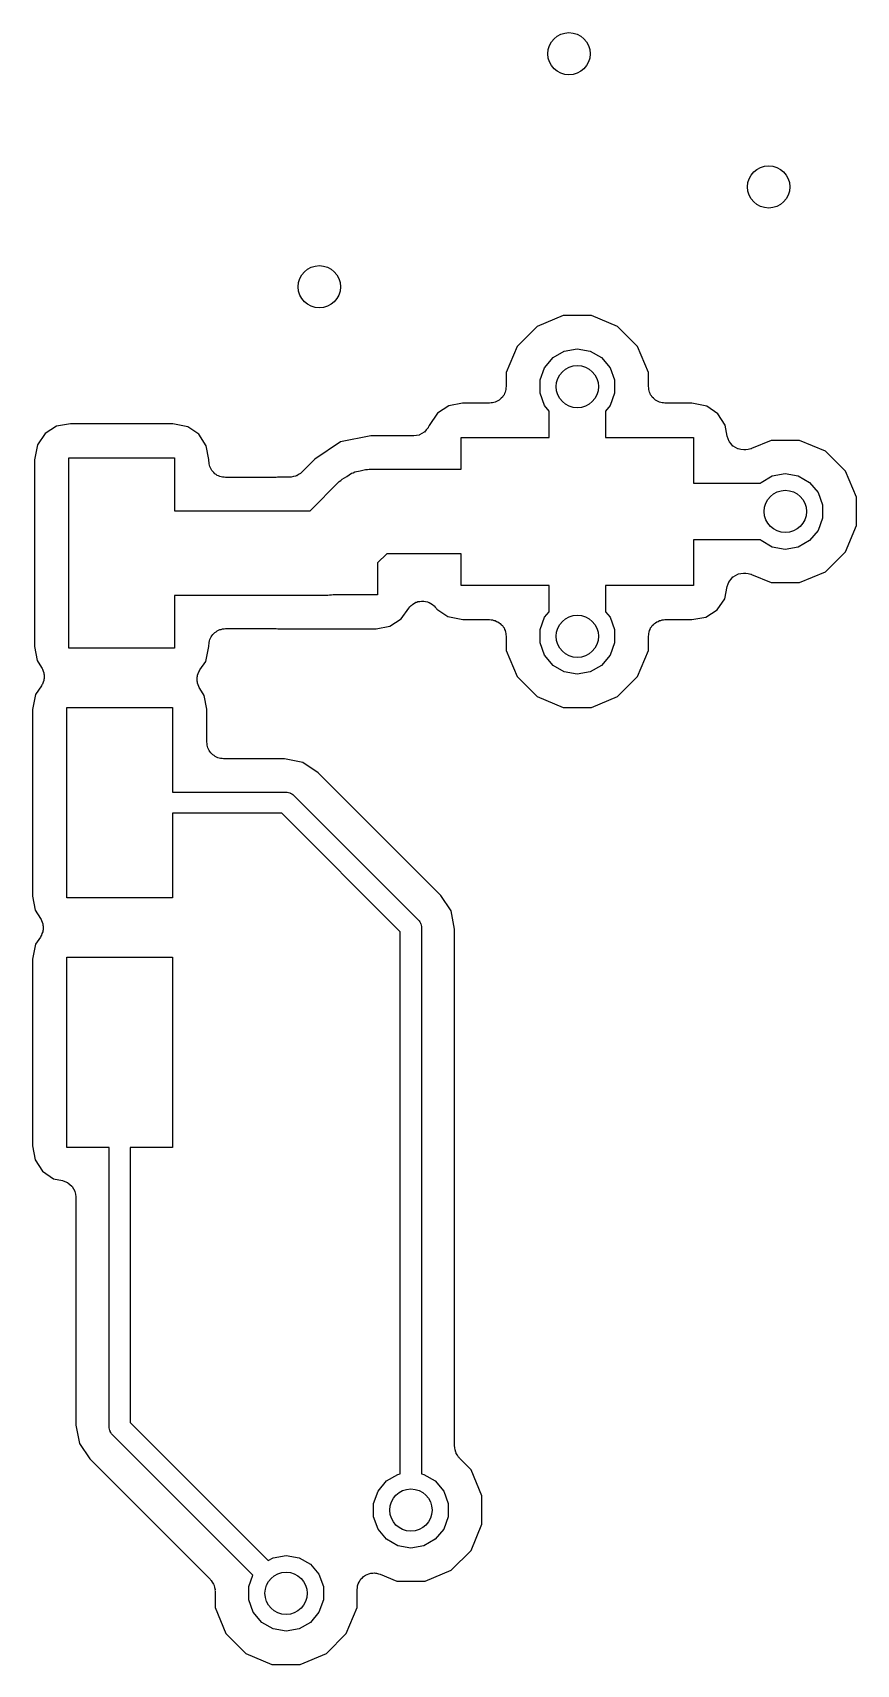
# Model space of a CAD drawing. Extents: x 85 to 210, y -138 to -65.
# Drawn here: x 189.98 to 194.93, y -112.68 to -102.87 of the extents above; entities that cross this region are included whole.
import ezdxf

# ---------------------------------------------------------------- set-up
doc = ezdxf.new("R2010")
doc.units = 0
doc.header["$MEASUREMENT"] = 0
doc.layers.add('BLACK', color=7, linetype='CONTINUOUS')

msp = doc.modelspace()

# ---------------------------------------------------------------- linework, layer by layer
at = {"layer": 'Black'}
for p, q in [((193.165, -104.573), (193.008, -104.638)), ((193.335, -104.573), (193.165, -104.573)), ((193.492, -104.638), (193.335, -104.573)), ((193.008, -104.638), (192.888, -104.758)), ((193.612, -104.758), (193.492, -104.638)), ((192.888, -104.758), (192.823, -104.915)), ((193.104, -104.825), (193.172, -104.786)), ((193.172, -104.786), (193.25, -104.772)), ((193.25, -104.772), (193.328, -104.786)), ((193.328, -104.786), (193.396, -104.825)), ((193.677, -104.915), (193.612, -104.758)), ((193.026, -104.96), (193.053, -104.886)), ((193.053, -104.886), (193.104, -104.825)), ((193.396, -104.825), (193.447, -104.886)), ((193.447, -104.886), (193.474, -104.96)), ((192.823, -105), (192.821, -105.008)), ((192.823, -104.915), (192.823, -105)), ((193.026, -105.04), (193.026, -104.96)), ((193.474, -104.96), (193.474, -105.04)), ((193.677, -105), (193.677, -104.915)), ((193.679, -105.008), (193.677, -105)), ((192.732, -105.098), (192.723, -105.1)), ((192.74, -105.098), (192.732, -105.098)), ((192.749, -105.095), (192.74, -105.098)), ((192.757, -105.094), (192.749, -105.095)), ((192.765, -105.089), (192.757, -105.094)), ((192.773, -105.086), (192.765, -105.089)), ((192.78, -105.081), (192.773, -105.086)), ((192.787, -105.076), (192.78, -105.081)), ((192.793, -105.07), (192.787, -105.076)), ((192.8, -105.064), (192.793, -105.07)), ((192.804, -105.056), (192.8, -105.064)), ((192.81, -105.05), (192.804, -105.056)), ((192.813, -105.041), (192.81, -105.05)), ((192.817, -105.034), (192.813, -105.041)), ((192.818, -105.025), (192.817, -105.034)), ((192.821, -105.017), (192.818, -105.025)), ((192.821, -105.008), (192.821, -105.017)), ((193.053, -105.114), (193.026, -105.04)), ((193.474, -105.04), (193.447, -105.114)), ((193.679, -105.017), (193.679, -105.008)), ((193.681, -105.025), (193.679, -105.017)), ((193.683, -105.034), (193.681, -105.025)), ((193.687, -105.041), (193.683, -105.034)), ((193.69, -105.05), (193.687, -105.041)), ((193.696, -105.056), (193.69, -105.05)), ((193.7, -105.064), (193.696, -105.056)), ((193.707, -105.069), (193.7, -105.064)), ((193.713, -105.076), (193.707, -105.069)), ((193.72, -105.081), (193.713, -105.076)), ((193.727, -105.086), (193.72, -105.081)), ((193.735, -105.089), (193.727, -105.086)), ((193.743, -105.094), (193.735, -105.089)), ((193.751, -105.095), (193.743, -105.094)), ((193.76, -105.098), (193.751, -105.095)), ((193.768, -105.098), (193.76, -105.098)), ((193.777, -105.1), (193.768, -105.098)), ((192.409, -105.159), (192.359, -105.233)), ((192.478, -105.115), (192.409, -105.159)), ((192.561, -105.1), (192.478, -105.115)), ((192.723, -105.1), (192.561, -105.1)), ((193.08, -105.147), (193.053, -105.114)), ((193.08, -105.305), (193.08, -105.147)), ((193.447, -105.114), (193.42, -105.147)), ((193.42, -105.147), (193.42, -105.305)), ((193.938, -105.1), (193.777, -105.1)), ((194.028, -105.118), (193.938, -105.1)), ((194.095, -105.163), (194.028, -105.118)), ((194.139, -105.232), (194.095, -105.163)), ((190.052, -105.282), (190.007, -105.349)), ((190.121, -105.238), (190.052, -105.282)), ((190.204, -105.223), (190.121, -105.238)), ((190.819, -105.223), (190.204, -105.223)), ((190.909, -105.241), (190.819, -105.223)), ((190.976, -105.286), (190.909, -105.241)), ((191.02, -105.355), (190.976, -105.286)), ((192.284, -105.293), (192.268, -105.296)), ((192.3, -105.291), (192.284, -105.293)), ((192.301, -105.29), (192.3, -105.291)), ((192.302, -105.29), (192.301, -105.29)), ((192.316, -105.282), (192.302, -105.29)), ((192.33, -105.274), (192.316, -105.282)), ((192.331, -105.273), (192.33, -105.274)), ((192.332, -105.273), (192.331, -105.273)), ((192.342, -105.26), (192.332, -105.273)), ((192.353, -105.248), (192.342, -105.26)), ((192.354, -105.247), (192.353, -105.248)), ((192.359, -105.233), (192.354, -105.246)), ((192.354, -105.246), (192.354, -105.247)), ((194.151, -105.298), (194.139, -105.232)), ((190.007, -105.349), (189.989, -105.439)), ((191.035, -105.438), (191.02, -105.355)), ((191.827, -105.332), (191.672, -105.436)), ((192.01, -105.296), (191.827, -105.332)), ((192.268, -105.296), (192.01, -105.296)), ((192.552, -105.496), (192.552, -105.305)), ((192.552, -105.305), (193.08, -105.305)), ((193.42, -105.305), (193.948, -105.305)), ((193.948, -105.305), (193.948, -105.58)), ((194.157, -105.314), (194.151, -105.298)), ((194.163, -105.33), (194.157, -105.314)), ((194.164, -105.331), (194.163, -105.33)), ((194.163, -105.33), (194.163, -105.33)), ((194.174, -105.344), (194.164, -105.331)), ((194.185, -105.357), (194.174, -105.344)), ((194.186, -105.357), (194.185, -105.357)), ((194.201, -105.366), (194.186, -105.357)), ((194.186, -105.357), (194.186, -105.357)), ((194.215, -105.374), (194.201, -105.366)), ((194.216, -105.374), (194.215, -105.374)), ((194.233, -105.377), (194.216, -105.374)), ((194.216, -105.374), (194.216, -105.374)), ((194.25, -105.38), (194.233, -105.377)), ((194.257, -105.38), (194.25, -105.38)), ((194.26, -105.38), (194.257, -105.38)), ((194.262, -105.38), (194.26, -105.38)), ((194.277, -105.377), (194.262, -105.38)), ((194.292, -105.374), (194.277, -105.377)), ((194.294, -105.373), (194.292, -105.374)), ((194.296, -105.372), (194.294, -105.373)), ((194.415, -105.323), (194.296, -105.372)), ((194.585, -105.323), (194.415, -105.323)), ((194.742, -105.388), (194.585, -105.323)), ((194.862, -105.508), (194.742, -105.388)), ((189.989, -105.439), (189.989, -106.562)), ((190.195, -106.572), (190.195, -105.428)), ((190.195, -105.428), (190.829, -105.428)), ((190.829, -105.428), (190.829, -105.746)), ((191.035, -105.446), (191.035, -105.438)), ((191.037, -105.455), (191.035, -105.446)), ((191.037, -105.463), (191.037, -105.455)), ((191.04, -105.472), (191.037, -105.463)), ((191.041, -105.48), (191.04, -105.472)), ((191.046, -105.488), (191.041, -105.48)), ((191.049, -105.496), (191.046, -105.488)), ((191.672, -105.436), (191.593, -105.515)), ((191.054, -105.503), (191.049, -105.496)), ((191.059, -105.51), (191.054, -105.503)), ((191.065, -105.516), (191.059, -105.51)), ((191.071, -105.523), (191.065, -105.516)), ((191.079, -105.527), (191.071, -105.523)), ((191.085, -105.533), (191.079, -105.527)), ((191.094, -105.536), (191.085, -105.533)), ((191.101, -105.54), (191.094, -105.536)), ((191.11, -105.541), (191.101, -105.54)), ((191.118, -105.544), (191.11, -105.541)), ((191.127, -105.544), (191.118, -105.544)), ((191.135, -105.546), (191.127, -105.544)), ((191.44, -105.546), (191.135, -105.546)), ((191.449, -105.544), (191.44, -105.546)), ((191.459, -105.544), (191.449, -105.544)), ((191.522, -105.544), (191.459, -105.544)), ((191.459, -105.544), (191.459, -105.544)), ((191.527, -105.543), (191.522, -105.544)), ((191.531, -105.544), (191.527, -105.543)), ((191.544, -105.54), (191.531, -105.544)), ((191.557, -105.538), (191.544, -105.54)), ((191.56, -105.536), (191.557, -105.538)), ((191.565, -105.535), (191.56, -105.536)), ((191.575, -105.527), (191.565, -105.535)), ((191.587, -105.521), (191.575, -105.527)), ((191.59, -105.517), (191.587, -105.521)), ((191.593, -105.515), (191.59, -105.517)), ((191.645, -105.746), (191.82, -105.57)), ((191.82, -105.57), (191.83, -105.564)), ((191.83, -105.564), (191.837, -105.555)), ((191.837, -105.555), (191.865, -105.539)), ((191.865, -105.539), (191.893, -105.52)), ((191.893, -105.52), (191.903, -105.517)), ((191.903, -105.517), (191.913, -105.511)), ((191.913, -105.511), (191.946, -105.506)), ((191.946, -105.506), (191.978, -105.497)), ((191.978, -105.497), (191.989, -105.498)), ((191.989, -105.498), (192, -105.496)), ((192, -105.496), (192.552, -105.496)), ((193.948, -105.58), (194.35, -105.58)), ((194.35, -105.58), (194.354, -105.575)), ((194.354, -105.575), (194.422, -105.536)), ((194.422, -105.536), (194.5, -105.522)), ((194.5, -105.522), (194.578, -105.536)), ((194.578, -105.536), (194.646, -105.575)), ((194.646, -105.575), (194.697, -105.636)), ((194.927, -105.665), (194.862, -105.508)), ((194.697, -105.636), (194.724, -105.71)), ((194.927, -105.835), (194.927, -105.665)), ((190.829, -105.746), (191.645, -105.746)), ((194.724, -105.71), (194.724, -105.79)), ((194.697, -105.864), (194.646, -105.925)), ((194.724, -105.79), (194.697, -105.864)), ((194.862, -105.992), (194.927, -105.835)), ((194.35, -105.92), (193.948, -105.92)), ((193.948, -105.92), (193.948, -106.194)), ((194.354, -105.925), (194.35, -105.92)), ((194.422, -105.964), (194.354, -105.925)), ((194.5, -105.978), (194.422, -105.964)), ((194.578, -105.964), (194.5, -105.978)), ((194.646, -105.925), (194.578, -105.964)), ((192.105, -106.004), (192.05, -106.059)), ((192.05, -106.059), (192.05, -106.25)), ((192.552, -106.004), (192.105, -106.004)), ((192.552, -106.194), (192.552, -106.004)), ((194.742, -106.112), (194.862, -105.992)), ((194.157, -106.185), (194.163, -106.17)), ((194.163, -106.169), (194.164, -106.168)), ((194.163, -106.17), (194.163, -106.169)), ((194.164, -106.168), (194.175, -106.156)), ((194.175, -106.156), (194.185, -106.143)), ((194.185, -106.143), (194.186, -106.143)), ((194.186, -106.143), (194.187, -106.142)), ((194.187, -106.142), (194.201, -106.134)), ((194.201, -106.134), (194.215, -106.126)), ((194.215, -106.126), (194.216, -106.126)), ((194.216, -106.126), (194.217, -106.125)), ((194.217, -106.125), (194.233, -106.123)), ((194.233, -106.123), (194.249, -106.12)), ((194.249, -106.12), (194.258, -106.12)), ((194.258, -106.12), (194.26, -106.12)), ((194.26, -106.12), (194.262, -106.12)), ((194.262, -106.12), (194.277, -106.123)), ((194.277, -106.123), (194.292, -106.126)), ((194.292, -106.126), (194.294, -106.127)), ((194.294, -106.127), (194.296, -106.128)), ((194.296, -106.128), (194.415, -106.177)), ((194.415, -106.177), (194.585, -106.177)), ((194.585, -106.177), (194.742, -106.112)), ((191.75, -106.254), (190.829, -106.254)), ((190.829, -106.254), (190.829, -106.572)), ((191.761, -106.252), (191.75, -106.254)), ((191.772, -106.253), (191.761, -106.252)), ((191.783, -106.25), (191.772, -106.253)), ((192.05, -106.25), (191.783, -106.25)), ((193.08, -106.194), (192.552, -106.194)), ((193.08, -106.353), (193.08, -106.194)), ((193.948, -106.194), (193.42, -106.194)), ((193.42, -106.194), (193.42, -106.353)), ((194.091, -106.341), (194.136, -106.274)), ((194.136, -106.274), (194.151, -106.2)), ((194.151, -106.2), (194.157, -106.185)), ((192.192, -106.396), (192.237, -106.331)), ((192.237, -106.331), (192.244, -106.323)), ((192.244, -106.323), (192.251, -106.314)), ((192.251, -106.314), (192.257, -106.311)), ((192.257, -106.311), (192.261, -106.306)), ((192.261, -106.306), (192.271, -106.301)), ((192.271, -106.301), (192.28, -106.295)), ((192.28, -106.295), (192.287, -106.294)), ((192.287, -106.294), (192.292, -106.291)), ((192.292, -106.291), (192.303, -106.29)), ((192.303, -106.29), (192.314, -106.288)), ((192.314, -106.288), (192.321, -106.288)), ((192.321, -106.288), (192.327, -106.288)), ((192.327, -106.288), (192.338, -106.291)), ((192.338, -106.291), (192.349, -106.292)), ((192.349, -106.292), (192.354, -106.295)), ((192.354, -106.295), (192.36, -106.296)), ((192.36, -106.296), (192.37, -106.303)), ((192.37, -106.303), (192.38, -106.308)), ((192.38, -106.308), (192.384, -106.312)), ((192.384, -106.312), (192.389, -106.316)), ((192.389, -106.316), (192.396, -106.325)), ((192.396, -106.325), (192.403, -106.333)), ((192.403, -106.333), (192.405, -106.337)), ((192.405, -106.337), (192.472, -106.382)), ((193.053, -106.386), (193.08, -106.353)), ((193.42, -106.353), (193.447, -106.386)), ((194.022, -106.385), (194.091, -106.341)), ((191.079, -106.473), (191.085, -106.467)), ((191.085, -106.467), (191.094, -106.464)), ((191.094, -106.464), (191.101, -106.46)), ((191.101, -106.46), (191.11, -106.459)), ((191.11, -106.459), (191.118, -106.456)), ((191.118, -106.456), (191.127, -106.456)), ((191.127, -106.456), (191.135, -106.454)), ((191.135, -106.454), (191.441, -106.454)), ((191.441, -106.454), (191.451, -106.456)), ((191.451, -106.456), (191.456, -106.456)), ((191.456, -106.456), (192.041, -106.456)), ((192.041, -106.456), (192.123, -106.44)), ((192.123, -106.44), (192.192, -106.396)), ((192.472, -106.382), (192.562, -106.4)), ((192.562, -106.4), (192.723, -106.4)), ((192.723, -106.4), (192.732, -106.402)), ((192.732, -106.402), (192.74, -106.402)), ((192.74, -106.402), (192.749, -106.405)), ((192.749, -106.405), (192.757, -106.406)), ((192.757, -106.406), (192.765, -106.411)), ((192.765, -106.411), (192.773, -106.414)), ((192.773, -106.414), (192.78, -106.419)), ((192.78, -106.419), (192.787, -106.424)), ((192.787, -106.424), (192.793, -106.431)), ((192.793, -106.431), (192.8, -106.436)), ((192.8, -106.436), (192.804, -106.444)), ((192.804, -106.444), (192.81, -106.45)), ((192.81, -106.45), (192.813, -106.459)), ((192.813, -106.459), (192.817, -106.466)), ((192.817, -106.466), (192.819, -106.475)), ((193.026, -106.46), (193.053, -106.386)), ((193.026, -106.54), (193.026, -106.46)), ((193.447, -106.386), (193.474, -106.46)), ((193.474, -106.46), (193.474, -106.54)), ((193.682, -106.475), (193.683, -106.466)), ((193.683, -106.466), (193.687, -106.459)), ((193.687, -106.459), (193.69, -106.45)), ((193.69, -106.45), (193.696, -106.444)), ((193.696, -106.444), (193.7, -106.436)), ((193.7, -106.436), (193.707, -106.43)), ((193.707, -106.43), (193.713, -106.424)), ((193.713, -106.424), (193.72, -106.419)), ((193.72, -106.419), (193.727, -106.414)), ((193.727, -106.414), (193.735, -106.411)), ((193.735, -106.411), (193.743, -106.406)), ((193.743, -106.406), (193.751, -106.405)), ((193.751, -106.405), (193.76, -106.402)), ((193.76, -106.402), (193.768, -106.402)), ((193.768, -106.402), (193.777, -106.4)), ((193.777, -106.4), (193.939, -106.4)), ((193.939, -106.4), (194.022, -106.385)), ((189.989, -106.562), (190.004, -106.645)), ((191.017, -106.651), (191.035, -106.561)), ((191.035, -106.554), (191.037, -106.545)), ((191.035, -106.561), (191.035, -106.554)), ((191.037, -106.537), (191.04, -106.528)), ((191.037, -106.545), (191.037, -106.537)), ((191.04, -106.528), (191.041, -106.52)), ((191.041, -106.52), (191.046, -106.512)), ((191.046, -106.512), (191.049, -106.504)), ((191.049, -106.504), (191.054, -106.497)), ((191.054, -106.497), (191.059, -106.49)), ((191.059, -106.49), (191.065, -106.484)), ((191.065, -106.484), (191.071, -106.477)), ((191.071, -106.477), (191.079, -106.473)), ((192.819, -106.475), (192.821, -106.483)), ((192.821, -106.483), (192.821, -106.492)), ((192.821, -106.492), (192.823, -106.5)), ((192.823, -106.5), (192.823, -106.585)), ((193.053, -106.614), (193.026, -106.54)), ((193.474, -106.54), (193.447, -106.614)), ((193.677, -106.5), (193.679, -106.492)), ((193.677, -106.585), (193.677, -106.5)), ((193.679, -106.483), (193.682, -106.475)), ((193.679, -106.492), (193.679, -106.483)), ((190.004, -106.645), (190.031, -106.687)), ((190.829, -106.572), (190.195, -106.572)), ((190.982, -106.702), (191.017, -106.651)), ((192.823, -106.585), (192.888, -106.742)), ((193.104, -106.675), (193.053, -106.614)), ((193.447, -106.614), (193.396, -106.675)), ((193.612, -106.742), (193.677, -106.585)), ((190.031, -106.687), (190.034, -106.693)), ((190.034, -106.693), (190.037, -106.698)), ((190.037, -106.698), (190.04, -106.709)), ((190.04, -106.709), (190.045, -106.719)), ((190.045, -106.76), (190.044, -106.766)), ((190.045, -106.719), (190.045, -106.725)), ((190.045, -106.725), (190.047, -106.731)), ((190.046, -106.754), (190.045, -106.76)), ((190.047, -106.731), (190.046, -106.743)), ((190.046, -106.743), (190.046, -106.754)), ((190.965, -106.769), (190.966, -106.757)), ((190.966, -106.746), (190.967, -106.74)), ((190.966, -106.757), (190.966, -106.746)), ((190.967, -106.74), (190.968, -106.734)), ((190.968, -106.734), (190.972, -106.724)), ((190.972, -106.724), (190.976, -106.713)), ((190.976, -106.713), (190.98, -106.708)), ((190.98, -106.708), (190.982, -106.702)), ((192.888, -106.742), (193.008, -106.862)), ((193.172, -106.714), (193.104, -106.675)), ((193.25, -106.728), (193.172, -106.714)), ((193.328, -106.714), (193.25, -106.728)), ((193.396, -106.675), (193.328, -106.714)), ((193.492, -106.862), (193.612, -106.742)), ((189.995, -106.849), (189.977, -106.939)), ((190.03, -106.798), (189.995, -106.849)), ((190.032, -106.792), (190.03, -106.798)), ((190.036, -106.787), (190.032, -106.792)), ((190.04, -106.776), (190.036, -106.787)), ((190.044, -106.766), (190.04, -106.776)), ((190.967, -106.775), (190.965, -106.769)), ((190.967, -106.781), (190.967, -106.775)), ((190.972, -106.791), (190.967, -106.781)), ((190.975, -106.802), (190.972, -106.791)), ((190.978, -106.807), (190.975, -106.802)), ((190.981, -106.813), (190.978, -106.807)), ((191.008, -106.855), (190.981, -106.813)), ((191.023, -106.938), (191.008, -106.855)), ((193.008, -106.862), (193.165, -106.927)), ((193.335, -106.927), (193.492, -106.862)), ((189.977, -106.939), (189.977, -108.062)), ((190.183, -108.072), (190.183, -106.928)), ((190.183, -106.928), (190.817, -106.928)), ((190.817, -106.928), (190.817, -107.436)), ((191.023, -107.136), (191.023, -106.938)), ((193.165, -106.927), (193.335, -106.927)), ((191.025, -107.145), (191.023, -107.136)), ((191.025, -107.154), (191.025, -107.145)), ((191.028, -107.162), (191.025, -107.154)), ((191.029, -107.171), (191.028, -107.162)), ((191.034, -107.178), (191.029, -107.171)), ((191.037, -107.186), (191.034, -107.178)), ((191.042, -107.193), (191.037, -107.186)), ((191.047, -107.201), (191.042, -107.193)), ((191.053, -107.206), (191.047, -107.201)), ((191.059, -107.213), (191.053, -107.206)), ((191.067, -107.217), (191.059, -107.213)), ((191.073, -107.223), (191.067, -107.217)), ((191.082, -107.226), (191.073, -107.223)), ((191.089, -107.23), (191.082, -107.226)), ((191.098, -107.232), (191.089, -107.23)), ((191.106, -107.235), (191.098, -107.232)), ((191.115, -107.235), (191.106, -107.235)), ((191.123, -107.236), (191.115, -107.235)), ((191.49, -107.236), (191.123, -107.236)), ((191.6, -107.258), (191.49, -107.236)), ((191.693, -107.321), (191.6, -107.258)), ((192.429, -108.057), (191.693, -107.321)), ((190.817, -107.436), (190.945, -107.436)), ((190.945, -107.436), (191.5, -107.436)), ((191.5, -107.436), (191.503, -107.437)), ((191.503, -107.437), (191.506, -107.437)), ((191.506, -107.437), (191.514, -107.439)), ((191.514, -107.439), (191.522, -107.44)), ((191.522, -107.44), (191.524, -107.442)), ((191.524, -107.442), (191.527, -107.442)), ((191.527, -107.442), (191.534, -107.447)), ((191.534, -107.447), (191.541, -107.451)), ((191.541, -107.451), (191.543, -107.453)), ((191.543, -107.453), (191.545, -107.455)), ((191.545, -107.455), (192.295, -108.205)), ((190.945, -107.563), (190.817, -107.563)), ((190.817, -107.563), (190.817, -108.072)), ((191.474, -107.563), (190.945, -107.563)), ((192.186, -108.276), (191.474, -107.563)), ((189.977, -108.062), (189.992, -108.145)), ((190.817, -108.072), (190.183, -108.072)), ((192.492, -108.15), (192.429, -108.057)), ((189.992, -108.145), (190.025, -108.196)), ((190.025, -108.196), (190.028, -108.202)), ((190.028, -108.202), (190.031, -108.207)), ((190.031, -108.207), (190.034, -108.218)), ((190.034, -108.218), (190.039, -108.228)), ((190.039, -108.228), (190.039, -108.235)), ((190.039, -108.235), (190.041, -108.241)), ((192.295, -108.205), (192.297, -108.207)), ((192.297, -108.207), (192.299, -108.209)), ((192.299, -108.209), (192.303, -108.216)), ((192.303, -108.216), (192.308, -108.223)), ((192.308, -108.223), (192.308, -108.226)), ((192.308, -108.226), (192.31, -108.228)), ((192.31, -108.228), (192.311, -108.236)), ((192.311, -108.236), (192.313, -108.244)), ((192.513, -108.26), (192.492, -108.15)), ((190.024, -108.307), (189.995, -108.349)), ((190.026, -108.301), (190.024, -108.307)), ((190.03, -108.296), (190.026, -108.301)), ((190.033, -108.285), (190.03, -108.296)), ((190.038, -108.275), (190.033, -108.285)), ((190.04, -108.263), (190.038, -108.269)), ((190.038, -108.269), (190.038, -108.275)), ((190.041, -108.241), (190.04, -108.252)), ((190.04, -108.252), (190.04, -108.263)), ((192.186, -111.533), (192.186, -108.276)), ((192.313, -108.244), (192.313, -108.247)), ((192.313, -108.247), (192.314, -108.25)), ((192.314, -108.25), (192.314, -111.533)), ((192.513, -111.368), (192.513, -108.26)), ((189.995, -108.349), (189.977, -108.439)), ((190.183, -109.572), (190.183, -108.428)), ((190.183, -108.428), (190.817, -108.428)), ((190.817, -108.428), (190.817, -109.572)), ((189.977, -108.439), (189.977, -109.562)), ((189.977, -109.562), (189.992, -109.645)), ((190.436, -109.572), (190.183, -109.572)), ((190.436, -111.25), (190.436, -109.572)), ((190.817, -109.572), (190.564, -109.572)), ((190.564, -109.572), (190.564, -111.224)), ((189.992, -109.645), (190.036, -109.714)), ((190.036, -109.714), (190.103, -109.759)), ((190.103, -109.759), (190.156, -109.77)), ((190.156, -109.77), (190.171, -109.776)), ((190.171, -109.776), (190.186, -109.781)), ((190.186, -109.781), (190.187, -109.782)), ((190.187, -109.782), (190.189, -109.783)), ((190.189, -109.783), (190.201, -109.793)), ((190.201, -109.793), (190.213, -109.804)), ((190.213, -109.804), (190.214, -109.805)), ((190.214, -109.805), (190.215, -109.806)), ((190.215, -109.806), (190.222, -109.82)), ((190.222, -109.82), (190.23, -109.834)), ((190.23, -109.834), (190.231, -109.835)), ((190.231, -109.835), (190.231, -109.836)), ((190.231, -109.836), (190.234, -109.852)), ((190.234, -109.852), (190.236, -109.868)), ((190.236, -109.868), (190.236, -111.24)), ((190.236, -111.24), (190.258, -111.35)), ((190.437, -111.253), (190.436, -111.25)), ((190.437, -111.256), (190.437, -111.253)), ((190.439, -111.264), (190.437, -111.256)), ((190.44, -111.272), (190.439, -111.264)), ((190.442, -111.274), (190.44, -111.272)), ((190.442, -111.277), (190.442, -111.274)), ((190.564, -111.224), (191.393, -112.053)), ((190.258, -111.35), (190.321, -111.443)), ((190.447, -111.284), (190.442, -111.277)), ((190.451, -111.291), (190.447, -111.284)), ((190.453, -111.293), (190.451, -111.291)), ((190.455, -111.295), (190.453, -111.293)), ((191.301, -112.141), (190.455, -111.295)), ((192.514, -111.372), (192.513, -111.368)), ((192.514, -111.377), (192.514, -111.372)), ((190.321, -111.443), (191.044, -112.166)), ((192.517, -111.389), (192.514, -111.377)), ((192.52, -111.402), (192.517, -111.389)), ((192.522, -111.406), (192.52, -111.402)), ((192.523, -111.41), (192.522, -111.406)), ((192.53, -111.421), (192.523, -111.41)), ((192.537, -111.432), (192.53, -111.421)), ((192.54, -111.435), (192.537, -111.432)), ((192.543, -111.439), (192.54, -111.435)), ((192.612, -111.508), (192.543, -111.439)), ((192.104, -111.575), (192.172, -111.536)), ((192.172, -111.536), (192.186, -111.533)), ((192.314, -111.533), (192.328, -111.536)), ((192.328, -111.536), (192.396, -111.575)), ((192.677, -111.665), (192.612, -111.508)), ((192.026, -111.71), (192.053, -111.636)), ((192.053, -111.636), (192.104, -111.575)), ((192.396, -111.575), (192.447, -111.636)), ((192.447, -111.636), (192.474, -111.71)), ((192.677, -111.835), (192.677, -111.665)), ((192.026, -111.79), (192.026, -111.71)), ((192.474, -111.71), (192.474, -111.79)), ((192.053, -111.864), (192.026, -111.79)), ((192.474, -111.79), (192.447, -111.864)), ((192.612, -111.992), (192.677, -111.835)), ((192.104, -111.925), (192.053, -111.864)), ((192.172, -111.964), (192.104, -111.925)), ((192.396, -111.925), (192.328, -111.964)), ((192.447, -111.864), (192.396, -111.925)), ((191.393, -112.053), (191.422, -112.036)), ((191.422, -112.036), (191.5, -112.022)), ((191.5, -112.022), (191.578, -112.036)), ((191.578, -112.036), (191.646, -112.075)), ((192.25, -111.978), (192.172, -111.964)), ((192.328, -111.964), (192.25, -111.978)), ((192.492, -112.112), (192.612, -111.992)), ((191.276, -112.21), (191.301, -112.141)), ((191.646, -112.075), (191.697, -112.136)), ((191.697, -112.136), (191.724, -112.21)), ((191.95, -112.164), (191.959, -112.157)), ((191.959, -112.157), (191.966, -112.149)), ((191.966, -112.149), (191.972, -112.146)), ((191.972, -112.146), (191.977, -112.141)), ((191.977, -112.141), (191.987, -112.138)), ((191.987, -112.138), (191.997, -112.133)), ((191.997, -112.133), (192.004, -112.132)), ((192.004, -112.132), (192.01, -112.13)), ((192.01, -112.13), (192.021, -112.13)), ((192.021, -112.13), (192.031, -112.128)), ((192.031, -112.128), (192.038, -112.13)), ((192.038, -112.13), (192.044, -112.13)), ((192.044, -112.13), (192.055, -112.133)), ((192.055, -112.133), (192.065, -112.136)), ((192.065, -112.136), (192.165, -112.177)), ((192.335, -112.177), (192.492, -112.112)), ((191.044, -112.166), (191.046, -112.17)), ((191.046, -112.17), (191.05, -112.173)), ((191.05, -112.173), (191.056, -112.184)), ((191.056, -112.184), (191.064, -112.195)), ((191.064, -112.195), (191.065, -112.199)), ((191.065, -112.199), (191.067, -112.203)), ((191.067, -112.203), (191.069, -112.216)), ((191.069, -112.216), (191.073, -112.228)), ((191.073, -112.228), (191.072, -112.233)), ((191.072, -112.233), (191.073, -112.237)), ((191.073, -112.237), (191.073, -112.335)), ((191.276, -112.29), (191.276, -112.21)), ((191.724, -112.21), (191.724, -112.29)), ((191.927, -112.228), (191.929, -112.217)), ((191.927, -112.335), (191.927, -112.228)), ((191.929, -112.206), (191.932, -112.2)), ((191.929, -112.217), (191.929, -112.206)), ((191.932, -112.2), (191.933, -112.194)), ((191.933, -112.194), (191.939, -112.184)), ((191.939, -112.184), (191.943, -112.174)), ((191.943, -112.174), (191.947, -112.169)), ((191.947, -112.169), (191.95, -112.164)), ((192.165, -112.177), (192.335, -112.177)), ((191.073, -112.335), (191.138, -112.492)), ((191.303, -112.364), (191.276, -112.29)), ((191.724, -112.29), (191.697, -112.364)), ((191.862, -112.492), (191.927, -112.335)), ((191.354, -112.425), (191.303, -112.364)), ((191.422, -112.464), (191.354, -112.425)), ((191.646, -112.425), (191.578, -112.464)), ((191.697, -112.364), (191.646, -112.425)), ((191.138, -112.492), (191.258, -112.612)), ((191.5, -112.478), (191.422, -112.464)), ((191.578, -112.464), (191.5, -112.478)), ((191.742, -112.612), (191.862, -112.492)), ((191.258, -112.612), (191.415, -112.677)), ((191.585, -112.677), (191.742, -112.612)), ((191.415, -112.677), (191.585, -112.677))]:
    msp.add_line(p, q, dxfattribs=at)
for centre in [(193.2, -103), (194.4, -103.8), (191.7, -104.4), (193.25, -105), (194.5, -105.75), (193.25, -106.5), (192.25, -111.75), (191.5, -112.25)]:
    msp.add_circle(centre, 0.127, dxfattribs=at)

doc.saveas('drawing.dxf')
